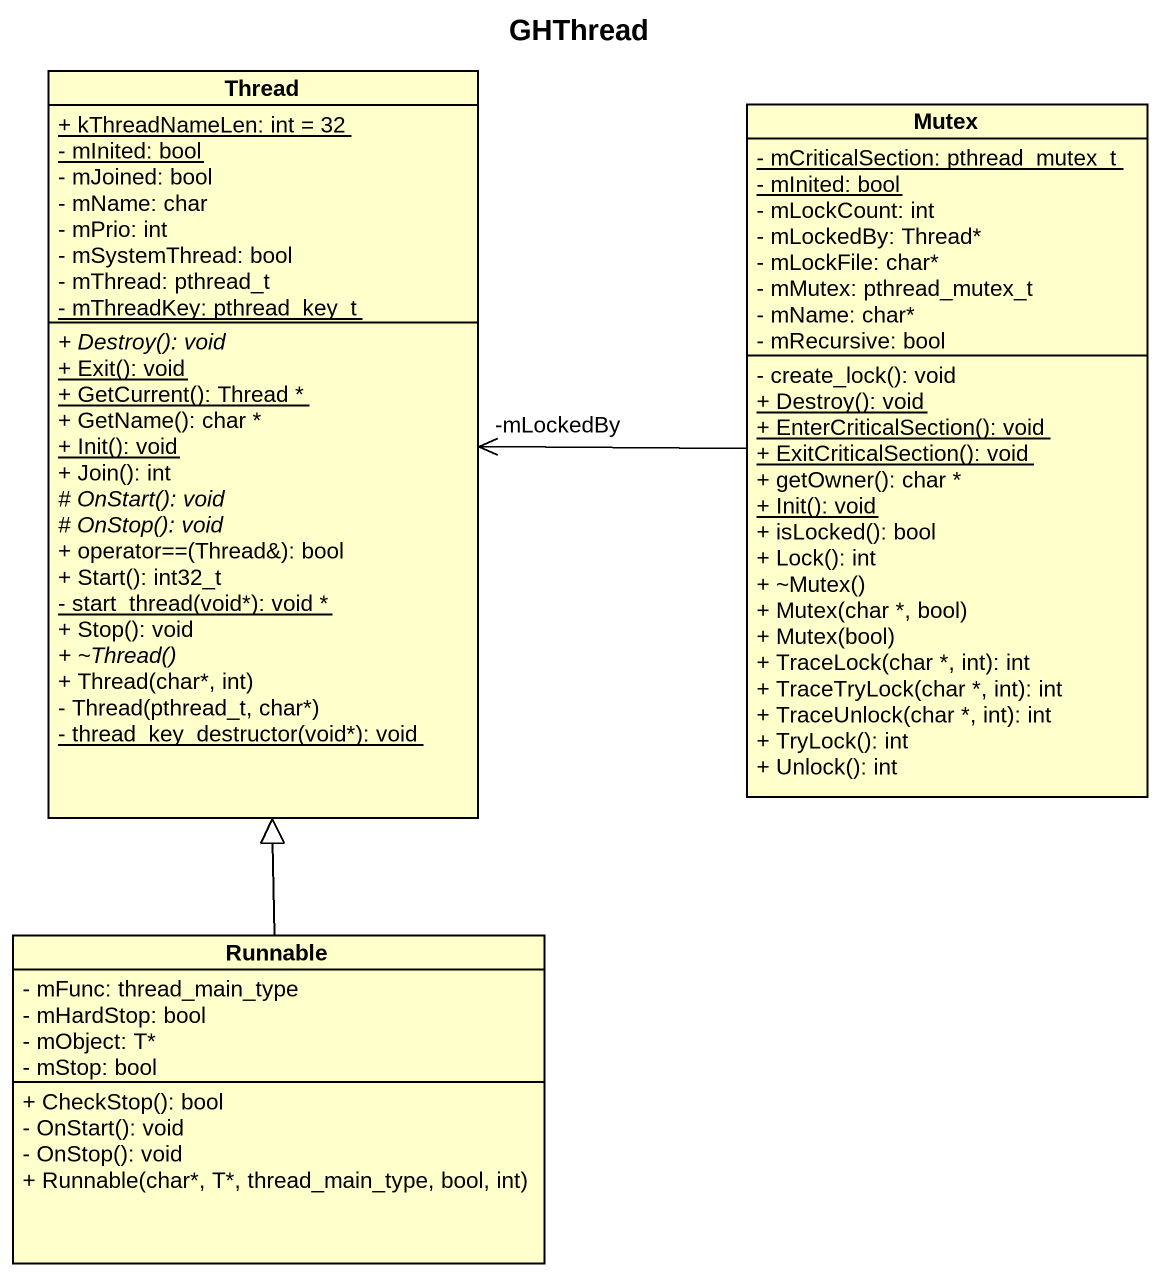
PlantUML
@startuml
title GHThread
hide circle
hide empty members
skinparam classAttributeIconSize 0
class Thread {
  {static} + kThreadNameLen: int = 32
  {static} - mInited: bool
  - mJoined: bool
  - mName: char
  - mPrio: int
  - mSystemThread: bool
  - mThread: pthread_t
  {static} - mThreadKey: pthread_key_t
  {abstract} + Destroy(): void
  {static} + Exit(): void
  {static} + GetCurrent(): Thread *
  + GetName(): char *
  {static} + Init(): void
  + Join(): int
  {abstract} # OnStart(): void
  {abstract} # OnStop(): void
  + operator==(Thread&): bool
  + Start(): int32_t
  {static} - start_thread(void*): void *
  + Stop(): void
  {abstract} + ~Thread()
  + Thread(char*, int)
  - Thread(pthread_t, char*)
  {static} - thread_key_destructor(void*): void
}
class Mutex {
  {static} - mCriticalSection: pthread_mutex_t
  {static} - mInited: bool
  - mLockCount: int
  - mLockedBy: Thread*
  - mLockFile: char*
  - mMutex: pthread_mutex_t
  - mName: char*
  - mRecursive: bool
  - create_lock(): void
  {static} + Destroy(): void
  {static} + EnterCriticalSection(): void
  {static} + ExitCriticalSection(): void
  + getOwner(): char *
  {static} + Init(): void
  + isLocked(): bool
  + Lock(): int
  + ~Mutex()
  + Mutex(char *, bool)
  + Mutex(bool)
  + TraceLock(char *, int): int
  + TraceTryLock(char *, int): int
  + TraceUnlock(char *, int): int
  + TryLock(): int
  + Unlock(): int
}
class Runnable {
  - mFunc: thread_main_type
  - mHardStop: bool
  - mObject: T*
  - mStop: bool
  + CheckStop(): bool
  - OnStart(): void
  - OnStop(): void
  + Runnable(char*, T*, thread_main_type, bool, int)
}
Mutex -left-> "-mLockedBy" Thread
Runnable -up-|> Thread
@enduml
